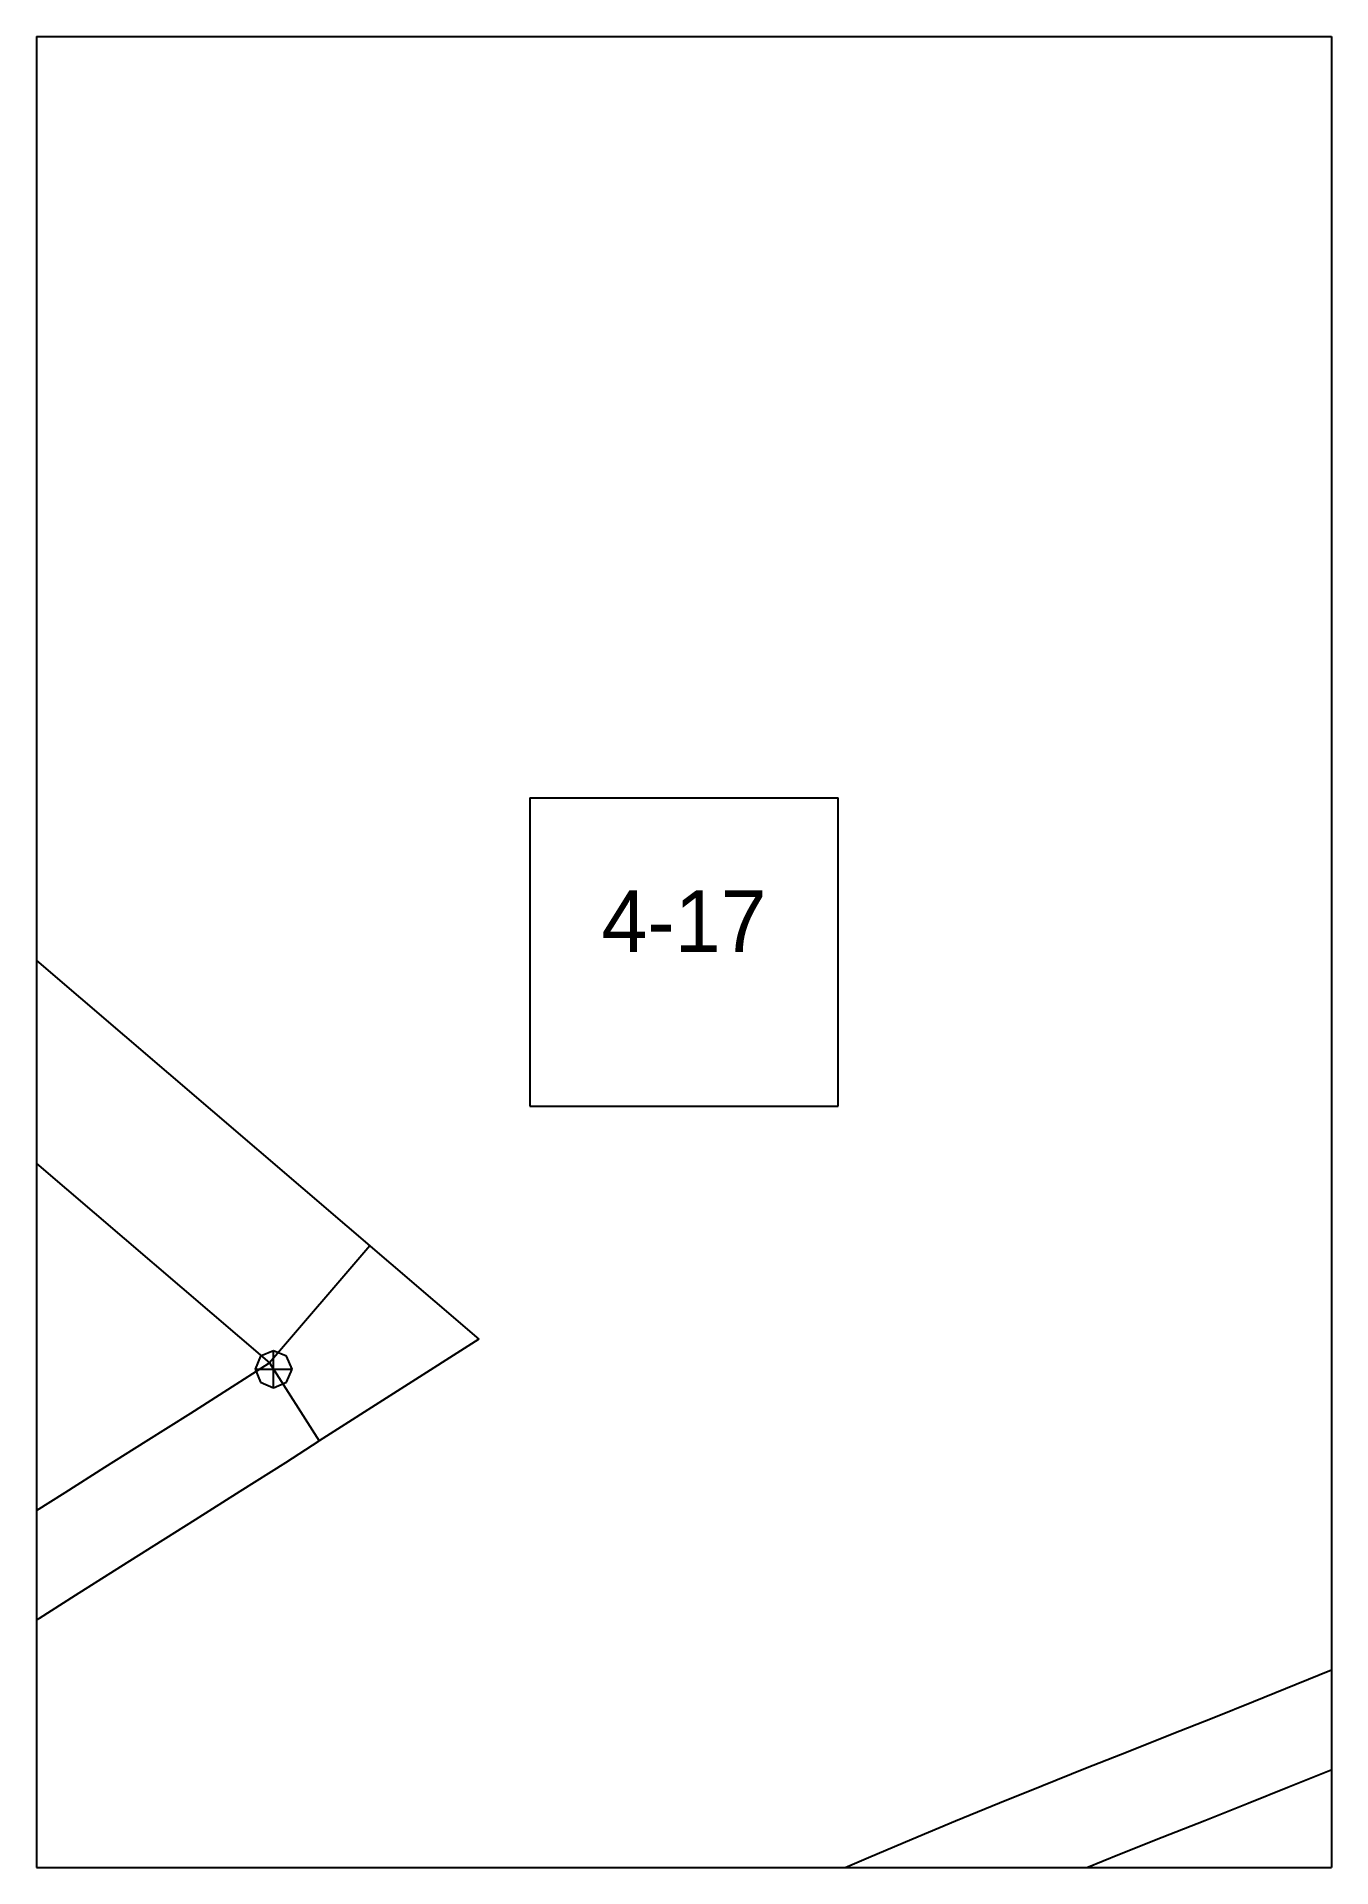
# Paper-space layout 'Plan 4-17' of a CAD drawing. Header units: metres, sheet in millimetres. Extents: x 0 to 210, y 0 to 297.
# The model-space entities are those that its viewports show. They can reach past a viewport. Long polylines and large blocks are cut down to what shows.
import ezdxf
from ezdxf.enums import TextEntityAlignment as Align

# ---------------------------------------------------------------- set-up
doc = ezdxf.new("R2010")
doc.units = ezdxf.units.M
for name, color, linetype in [('default', 7, 'Continuous'), ('TEXTLAYER', 7, 'Continuous'), ('VIEWPORTS', 7, 'Continuous')]:
    doc.layers.add(name, color=color, linetype=linetype)

msp = doc.modelspace()

# ---------------------------------------------------------------- linework, layer by layer
at = {"color": 9}
for p, q in [((3360, -594), (3360, -891)), ((3360, -594), (3360, -891)), ((3570, -594), (3570, -891)), ((3570, -594), (3570, -891)), ((3150, -891), (3360, -891)), ((3150, -891), (3360, -891)), ((3360, -891), (3570, -891)), ((3360, -891), (3360, -1188)), ((3360, -891), (3570, -891)), ((3360, -891), (3360, -1188)), ((3570, -891), (3780, -891)), ((3570, -891), (3570, -1188)), ((3570, -891), (3780, -891)), ((3570, -891), (3570, -1188)), ((3440, -1014.5), (3490, -1014.5)), ((3440, -1014.5), (3440, -1064.5)), ((3490, -1064.5), (3490, -1014.5)), ((3440, -1064.5), (3490, -1064.5)), ((3150, -1188), (3360, -1188)), ((3150, -1188), (3360, -1188)), ((3360, -1188), (3570, -1188)), ((3360, -1188), (3360, -1485)), ((3360, -1188), (3570, -1188)), ((3360, -1188), (3360, -1485)), ((3570, -1188), (3780, -1188)), ((3570, -1188), (3570, -1485)), ((3570, -1188), (3780, -1188)), ((3570, -1188), (3570, -1485))]:
    msp.add_line(p, q, dxfattribs=at)
at = {"layer": 'default', "color": 7, "linetype": 'Continuous'}
for p, q in [((3171.15, -879.05), (3431.71, -1102.33)), ((3161.1, -903.36), (3397.78, -1106.17)), ((3414.05, -1087.19), (3397.78, -1106.17)), ((3398.43, -1104.19), (3396.31, -1105.06)), ((3400.55, -1105.06), (3398.43, -1104.19)), ((3398.43, -1110.19), (3398.43, -1104.19)), ((3431.71, -1102.33), (3405.85, -1118.82)), ((3392.38, -1109.62), (3397.78, -1106.17)), ((3396.31, -1105.06), (3395.43, -1107.19)), ((3395.43, -1107.19), (3396.31, -1109.31)), ((3395.43, -1107.19), (3401.43, -1107.19)), ((3397.78, -1106.17), (3405.85, -1118.82)), ((3401.43, -1107.19), (3400.55, -1105.06)), ((3400.55, -1109.31), (3401.43, -1107.19)), ((3385, -1114.3), (3392.38, -1109.62)), ((3396.31, -1109.31), (3398.43, -1110.19)), ((3398.43, -1110.19), (3400.55, -1109.31)), ((3377.77, -1118.87), (3385, -1114.3)), ((3371.05, -1123.1), (3377.77, -1118.87)), ((3400.42, -1122.29), (3405.85, -1118.82)), ((3393.01, -1126.98), (3400.42, -1122.29)), ((3364.63, -1127.16), (3371.05, -1123.1)), ((3358.27, -1131.18), (3364.63, -1127.16)), ((3385.77, -1131.56), (3393.01, -1126.98)), ((3379.06, -1135.79), (3385.77, -1131.56)), ((3372.65, -1139.83), (3379.06, -1135.79)), ((3366.33, -1143.83), (3372.65, -1139.83)), ((3360.48, -1147.56), (3366.33, -1143.83)), ((3354.17, -1151.6), (3360.48, -1147.56)), ((3571.23, -1155.47), (3578.46, -1152.47)), ((3564.27, -1158.3), (3571.23, -1155.47)), ((3550.91, -1163.67), (3557.35, -1161.09)), ((3557.35, -1161.09), (3564.27, -1158.3)), ((3543.91, -1166.45), (3550.91, -1163.67)), ((3537.04, -1169.18), (3543.91, -1166.45)), ((3530.12, -1171.93), (3537.04, -1169.18)), ((3569.94, -1172.19), (3576.97, -1169.32)), ((3523.03, -1174.77), (3530.12, -1171.93)), ((3562.96, -1175), (3569.94, -1172.19)), ((3516.16, -1177.55), (3523.03, -1174.77)), ((3556.48, -1177.6), (3562.96, -1175)), ((3509.02, -1180.46), (3516.16, -1177.55)), ((3549.46, -1180.39), (3556.48, -1177.6)), ((3501.95, -1183.41), (3509.02, -1180.46)), ((3542.58, -1183.12), (3549.46, -1180.39)), ((3494.94, -1186.37), (3501.95, -1183.41)), ((3535.66, -1185.87), (3542.58, -1183.12)), ((3487.94, -1189.39), (3494.94, -1186.37)), ((3528.6, -1188.7), (3535.66, -1185.87)), ((3482.63, -1191.08), (3487.94, -1189.39)), ((3521.78, -1191.45), (3528.6, -1188.7))]:
    msp.add_line(p, q, dxfattribs=at)

# ---------------------------------------------------------------- texts
at = {"layer": 'TEXTLAYER', "color": 1}
msp.add_text('4-17', height=10, dxfattribs=at).set_placement((3465, -1039.5), align=Align.CENTER)

psp = doc.layouts.new('Plan 4-17')

# ---------------------------------------------------------------- viewports
at = {"layer": 'VIEWPORTS'}
psp.add_viewport(center=(105, 148.5), size=(210, 297), view_center_point=(3465, -1039.5), view_height=297, dxfattribs=at)

doc.saveas('drawing.dxf')
